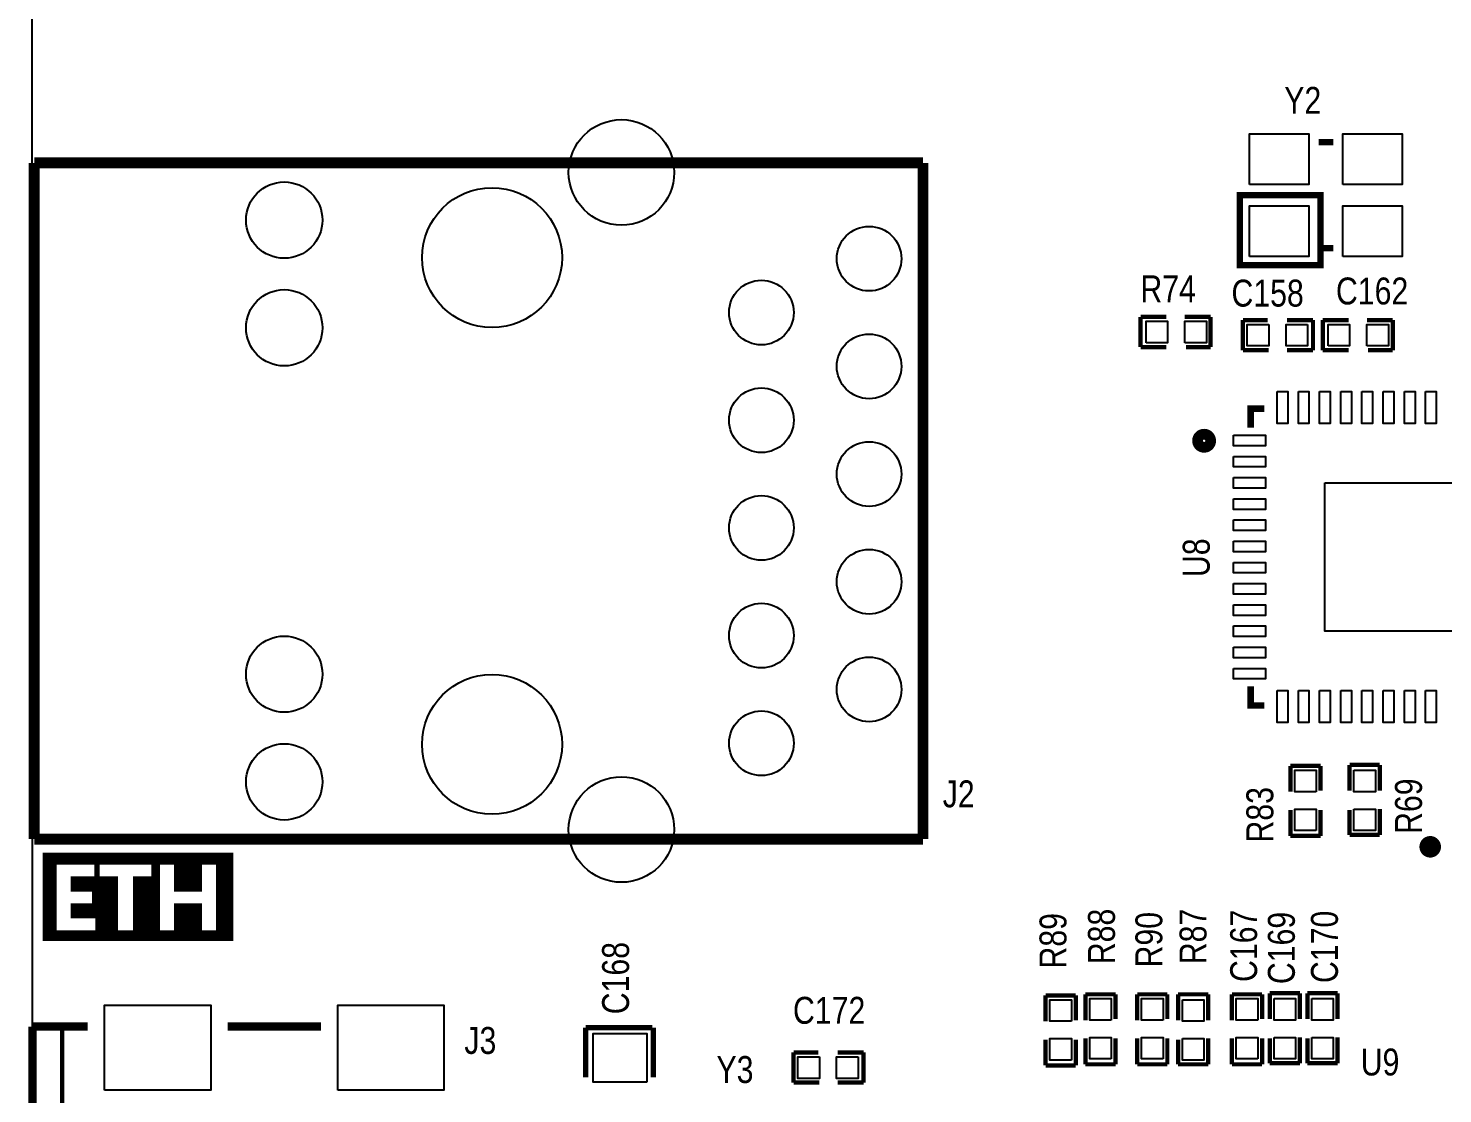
# Model space of a CAD drawing. Extents: x -16 to 114, y 9 to 99.
# Drawn here: x -16.29 to 17.06, y 42.16 to 67.29 of the extents above; entities that cross this region are included whole.
import ezdxf

# ---------------------------------------------------------------- set-up
doc = ezdxf.new("R2010")
doc.units = 0
for name, color, linetype in [('BG_OUTLINE', 3, 'CONTINUOUS'), ('MA_PEN3', 5, 'CONTINUOUS'), ('PG_SILKSCREEN_TOP', 6, 'CONTINUOUS'), ('PIN_TOP', 7, 'CONTINUOUS'), ('RD_SILKSCREEN_TOP', 8, 'CONTINUOUS')]:
    doc.layers.add(name, color=color, linetype=linetype)

msp = doc.modelspace()

# ---------------------------------------------------------------- linework, layer by layer
at = {"layer": 'BG_OUTLINE'}
msp.add_lwpolyline([(-13.134086, 99.189794), (110.731046, 99.189794, -0.414215), (113.79708, 96.12376), (113.799874, 12.17676), (113.79708, 12.263374, -0.41422), (110.731046, 9.19734), (-13.22832, 9.19734), (-13.12672, 9.20496, -0.414214), (-16.192754, 12.270994), (-16.20012, 96.12376, -0.414215)], format="xyb", close=True, dxfattribs=at)
at = {"layer": 'MA_PEN3', "const_width": 0.0254}
for points in [[(-15.9512, 47.8282), (-11.4554, 47.8282)], [(-15.9512, 47.8028), (-11.4554, 47.8028)], [(-15.9512, 47.7774), (-11.4554, 47.7774)], [(-15.9512, 47.752), (-11.4554, 47.752)], [(-15.9512, 47.7266), (-11.4554, 47.7266)], [(-15.9512, 47.7012), (-11.4554, 47.7012)], [(-15.9512, 47.6758), (-11.4554, 47.6758)], [(-15.9512, 47.6504), (-11.4554, 47.6504)], [(-15.9512, 47.625), (-11.4554, 47.625)], [(-15.9512, 47.5996), (-11.4554, 47.5996)], [(-15.9512, 47.5742), (-11.4554, 47.5742)], [(-15.9512, 47.5488), (-15.621, 47.5488)], [(-15.9512, 47.5234), (-15.621, 47.5234)], [(-15.9512, 47.498), (-15.621, 47.498)], [(-15.9512, 47.4726), (-15.621, 47.4726)], [(-15.9512, 47.4472), (-15.621, 47.4472)], [(-15.9512, 47.4218), (-15.621, 47.4218)], [(-15.9512, 47.3964), (-15.621, 47.3964)], [(-15.9512, 47.371), (-15.621, 47.371)], [(-15.9512, 47.3456), (-15.621, 47.3456)], [(-14.732, 47.5488), (-14.605, 47.5488)], [(-14.732, 47.5234), (-14.605, 47.5234)], [(-14.732, 47.498), (-14.605, 47.498)], [(-14.732, 47.4726), (-14.605, 47.4726)], [(-14.732, 47.4472), (-14.605, 47.4472)], [(-14.732, 47.4218), (-14.605, 47.4218)], [(-14.732, 47.3964), (-14.605, 47.3964)], [(-14.732, 47.371), (-14.605, 47.371)], [(-14.732, 47.3456), (-14.605, 47.3456)], [(-13.3858, 47.5488), (-13.1826, 47.5488)], [(-13.3858, 47.5234), (-13.1826, 47.5234)], [(-13.3858, 47.498), (-13.1826, 47.498)], [(-13.3858, 47.4726), (-13.1826, 47.4726)], [(-13.3858, 47.4472), (-13.1826, 47.4472)], [(-13.3858, 47.4218), (-13.1826, 47.4218)], [(-13.3858, 47.3964), (-13.1826, 47.3964)], [(-13.3858, 47.371), (-13.1826, 47.371)], [(-13.3858, 47.3456), (-13.1826, 47.3456)], [(-12.8524, 47.5488), (-12.192, 47.5488)], [(-12.8524, 47.5234), (-12.192, 47.5234)], [(-12.8524, 47.498), (-12.192, 47.498)], [(-12.8524, 47.4726), (-12.192, 47.4726)], [(-12.8524, 47.4472), (-12.192, 47.4472)], [(-12.8524, 47.4218), (-12.192, 47.4218)], [(-12.8524, 47.3964), (-12.192, 47.3964)], [(-12.8524, 47.371), (-12.192, 47.371)], [(-12.8524, 47.3456), (-12.192, 47.3456)], [(-11.8618, 47.5488), (-11.4554, 47.5488)], [(-11.8618, 47.5234), (-11.4554, 47.5234)], [(-11.8618, 47.498), (-11.4554, 47.498)], [(-11.8618, 47.4726), (-11.4554, 47.4726)], [(-11.8618, 47.4472), (-11.4554, 47.4472)], [(-11.8618, 47.4218), (-11.4554, 47.4218)], [(-11.8618, 47.3964), (-11.4554, 47.3964)], [(-11.8618, 47.371), (-11.4554, 47.371)], [(-11.8618, 47.3456), (-11.4554, 47.3456)], [(-15.9512, 47.3202), (-15.621, 47.3202)], [(-15.9512, 47.2948), (-15.621, 47.2948)], [(-15.9512, 47.2694), (-15.621, 47.2694)], [(-15.9512, 47.244), (-15.621, 47.244)], [(-15.9512, 47.2186), (-15.621, 47.2186)], [(-15.9512, 47.1932), (-15.621, 47.1932)], [(-15.9512, 47.1678), (-15.621, 47.1678)], [(-15.9512, 47.1424), (-15.621, 47.1424)], [(-15.9512, 47.117), (-15.621, 47.117)], [(-15.9512, 47.0916), (-15.621, 47.0916)], [(-15.9512, 47.0662), (-15.621, 47.0662)], [(-15.9512, 47.0408), (-15.621, 47.0408)], [(-15.9512, 47.0154), (-15.621, 47.0154)], [(-15.2908, 47.2694), (-14.1732, 47.2694)], [(-15.2908, 47.244), (-14.1732, 47.244)], [(-15.2908, 47.2186), (-14.1732, 47.2186)], [(-15.2908, 47.1932), (-14.1732, 47.1932)], [(-15.2908, 47.1678), (-14.1732, 47.1678)], [(-15.2908, 47.1424), (-14.1732, 47.1424)], [(-15.2908, 47.117), (-14.1732, 47.117)], [(-15.2908, 47.0916), (-14.1732, 47.0916)], [(-15.2908, 47.0662), (-14.1732, 47.0662)], [(-15.2908, 47.0408), (-14.1732, 47.0408)], [(-15.2908, 47.0154), (-14.1732, 47.0154)], [(-14.732, 47.3202), (-14.605, 47.3202)], [(-14.732, 47.2948), (-14.605, 47.2948)], [(-13.8176, 47.2694), (-13.1826, 47.2694)], [(-13.8176, 47.244), (-13.1826, 47.244)], [(-13.8176, 47.2186), (-13.1826, 47.2186)], [(-13.8176, 47.1932), (-13.1826, 47.1932)], [(-13.8176, 47.1678), (-13.1826, 47.1678)], [(-13.8176, 47.1424), (-13.1826, 47.1424)], [(-13.8176, 47.117), (-13.1826, 47.117)], [(-13.8176, 47.0916), (-13.1826, 47.0916)], [(-13.8176, 47.0662), (-13.1826, 47.0662)], [(-13.8176, 47.0408), (-13.1826, 47.0408)], [(-13.8176, 47.0154), (-13.1826, 47.0154)], [(-13.3858, 47.3202), (-13.1826, 47.3202)], [(-13.3858, 47.2948), (-13.1826, 47.2948)], [(-12.8524, 47.3202), (-12.192, 47.3202)], [(-12.8524, 47.2948), (-12.192, 47.2948)], [(-12.8524, 47.2694), (-12.192, 47.2694)], [(-12.8524, 47.244), (-12.192, 47.244)], [(-12.8524, 47.2186), (-12.192, 47.2186)], [(-12.8524, 47.1932), (-12.192, 47.1932)], [(-12.8524, 47.1678), (-12.192, 47.1678)], [(-12.8524, 47.1424), (-12.192, 47.1424)], [(-12.8524, 47.117), (-12.192, 47.117)], [(-12.8524, 47.0916), (-12.192, 47.0916)], [(-12.8524, 47.0662), (-12.192, 47.0662)], [(-12.8524, 47.0408), (-12.192, 47.0408)], [(-12.8524, 47.0154), (-12.192, 47.0154)], [(-11.8618, 47.3202), (-11.4554, 47.3202)], [(-11.8618, 47.2948), (-11.4554, 47.2948)], [(-11.8618, 47.2694), (-11.4554, 47.2694)], [(-11.8618, 47.244), (-11.4554, 47.244)], [(-11.8618, 47.2186), (-11.4554, 47.2186)], [(-11.8618, 47.1932), (-11.4554, 47.1932)], [(-11.8618, 47.1678), (-11.4554, 47.1678)], [(-11.8618, 47.1424), (-11.4554, 47.1424)], [(-11.8618, 47.117), (-11.4554, 47.117)], [(-11.8618, 47.0916), (-11.4554, 47.0916)], [(-11.8618, 47.0662), (-11.4554, 47.0662)], [(-11.8618, 47.0408), (-11.4554, 47.0408)], [(-11.8618, 47.0154), (-11.4554, 47.0154)], [(-15.9512, 46.99), (-15.621, 46.99)], [(-15.9512, 46.9646), (-15.621, 46.9646)], [(-15.9512, 46.9392), (-15.621, 46.9392)], [(-15.9512, 46.9138), (-15.621, 46.9138)], [(-15.9512, 46.8884), (-15.621, 46.8884)], [(-15.9512, 46.863), (-15.621, 46.863)], [(-15.9512, 46.8376), (-15.621, 46.8376)], [(-15.9512, 46.8122), (-15.621, 46.8122)], [(-15.9512, 46.7868), (-15.621, 46.7868)], [(-15.9512, 46.7614), (-15.621, 46.7614)], [(-15.9512, 46.736), (-15.621, 46.736)], [(-15.9512, 46.7106), (-15.621, 46.7106)], [(-15.9512, 46.6852), (-15.621, 46.6852)], [(-15.2908, 46.99), (-14.1732, 46.99)], [(-15.2908, 46.9646), (-14.1732, 46.9646)], [(-15.2908, 46.9392), (-14.1732, 46.9392)], [(-14.7828, 46.9138), (-14.1732, 46.9138)], [(-14.7828, 46.8884), (-14.1732, 46.8884)], [(-14.7828, 46.863), (-14.1732, 46.863)], [(-14.7828, 46.8376), (-14.1732, 46.8376)], [(-14.7828, 46.8122), (-14.1732, 46.8122)], [(-14.7828, 46.7868), (-14.1732, 46.7868)], [(-14.7828, 46.7614), (-14.1732, 46.7614)], [(-14.7828, 46.736), (-14.1732, 46.736)], [(-14.7828, 46.7106), (-14.1732, 46.7106)], [(-14.7828, 46.6852), (-14.1732, 46.6852)], [(-13.8176, 46.99), (-13.1826, 46.99)], [(-13.8176, 46.9646), (-13.1826, 46.9646)], [(-13.8176, 46.9392), (-13.1826, 46.9392)], [(-13.8176, 46.9138), (-13.1826, 46.9138)], [(-13.8176, 46.8884), (-13.1826, 46.8884)], [(-13.8176, 46.863), (-13.1826, 46.863)], [(-13.8176, 46.8376), (-13.1826, 46.8376)], [(-13.8176, 46.8122), (-13.1826, 46.8122)], [(-13.8176, 46.7868), (-13.1826, 46.7868)], [(-13.8176, 46.7614), (-13.1826, 46.7614)], [(-13.8176, 46.736), (-13.1826, 46.736)], [(-13.8176, 46.7106), (-13.1826, 46.7106)], [(-13.8176, 46.6852), (-13.1826, 46.6852)], [(-12.8524, 46.99), (-12.192, 46.99)], [(-12.8524, 46.9646), (-12.192, 46.9646)], [(-12.8524, 46.9392), (-12.192, 46.9392)], [(-11.8618, 46.99), (-11.4554, 46.99)], [(-11.8618, 46.9646), (-11.4554, 46.9646)], [(-11.8618, 46.9392), (-11.4554, 46.9392)], [(-11.8618, 46.9138), (-11.4554, 46.9138)], [(-11.8618, 46.8884), (-11.4554, 46.8884)], [(-11.8618, 46.863), (-11.4554, 46.863)], [(-11.8618, 46.8376), (-11.4554, 46.8376)], [(-11.8618, 46.8122), (-11.4554, 46.8122)], [(-11.8618, 46.7868), (-11.4554, 46.7868)], [(-11.8618, 46.7614), (-11.4554, 46.7614)], [(-11.8618, 46.736), (-11.4554, 46.736)], [(-11.8618, 46.7106), (-11.4554, 46.7106)], [(-11.8618, 46.6852), (-11.4554, 46.6852)], [(-15.9512, 46.6598), (-15.621, 46.6598)], [(-15.9512, 46.6344), (-15.621, 46.6344)], [(-15.9512, 46.609), (-15.621, 46.609)], [(-15.9512, 46.5836), (-15.621, 46.5836)], [(-15.9512, 46.5582), (-15.621, 46.5582)], [(-15.9512, 46.5328), (-15.621, 46.5328)], [(-15.9512, 46.5074), (-15.621, 46.5074)], [(-15.9512, 46.482), (-15.621, 46.482)], [(-15.9512, 46.4566), (-15.621, 46.4566)], [(-15.9512, 46.4312), (-15.621, 46.4312)], [(-15.9512, 46.4058), (-15.621, 46.4058)], [(-15.9512, 46.3804), (-15.621, 46.3804)], [(-15.9512, 46.355), (-15.621, 46.355)], [(-15.2908, 46.6344), (-14.1732, 46.6344)], [(-15.2908, 46.609), (-14.1732, 46.609)], [(-15.2908, 46.5836), (-14.1732, 46.5836)], [(-15.2908, 46.5582), (-14.1732, 46.5582)], [(-15.2908, 46.5328), (-14.1732, 46.5328)], [(-15.2908, 46.5074), (-14.1732, 46.5074)], [(-15.2908, 46.482), (-14.1732, 46.482)], [(-15.2908, 46.4566), (-14.1732, 46.4566)], [(-15.2908, 46.4312), (-14.1732, 46.4312)], [(-15.2908, 46.4058), (-14.1732, 46.4058)], [(-15.2908, 46.3804), (-14.1732, 46.3804)], [(-15.2908, 46.355), (-14.1732, 46.355)], [(-14.7828, 46.6598), (-14.1732, 46.6598)], [(-13.8176, 46.6598), (-13.1826, 46.6598)], [(-13.8176, 46.6344), (-13.1826, 46.6344)], [(-13.8176, 46.609), (-13.1826, 46.609)], [(-13.8176, 46.5836), (-13.1826, 46.5836)], [(-13.8176, 46.5582), (-13.1826, 46.5582)], [(-13.8176, 46.5328), (-13.1826, 46.5328)], [(-13.8176, 46.5074), (-13.1826, 46.5074)], [(-13.8176, 46.482), (-13.1826, 46.482)], [(-13.8176, 46.4566), (-13.1826, 46.4566)], [(-13.8176, 46.4312), (-13.1826, 46.4312)], [(-13.8176, 46.4058), (-13.1826, 46.4058)], [(-13.8176, 46.3804), (-13.1826, 46.3804)], [(-13.8176, 46.355), (-13.1826, 46.355)], [(-12.8524, 46.6344), (-12.192, 46.6344)], [(-12.8524, 46.609), (-12.192, 46.609)], [(-12.8524, 46.5836), (-12.192, 46.5836)], [(-12.8524, 46.5582), (-12.192, 46.5582)], [(-12.8524, 46.5328), (-12.192, 46.5328)], [(-12.8524, 46.5074), (-12.192, 46.5074)], [(-12.8524, 46.482), (-12.192, 46.482)], [(-12.8524, 46.4566), (-12.192, 46.4566)], [(-12.8524, 46.4312), (-12.192, 46.4312)], [(-12.8524, 46.4058), (-12.192, 46.4058)], [(-12.8524, 46.3804), (-12.192, 46.3804)], [(-12.8524, 46.355), (-12.192, 46.355)], [(-11.8618, 46.6598), (-11.4554, 46.6598)], [(-11.8618, 46.6344), (-11.4554, 46.6344)], [(-11.8618, 46.609), (-11.4554, 46.609)], [(-11.8618, 46.5836), (-11.4554, 46.5836)], [(-11.8618, 46.5582), (-11.4554, 46.5582)], [(-11.8618, 46.5328), (-11.4554, 46.5328)], [(-11.8618, 46.5074), (-11.4554, 46.5074)], [(-11.8618, 46.482), (-11.4554, 46.482)], [(-11.8618, 46.4566), (-11.4554, 46.4566)], [(-11.8618, 46.4312), (-11.4554, 46.4312)], [(-11.8618, 46.4058), (-11.4554, 46.4058)], [(-11.8618, 46.3804), (-11.4554, 46.3804)], [(-11.8618, 46.355), (-11.4554, 46.355)], [(-15.9512, 46.3296), (-15.621, 46.3296)], [(-15.9512, 46.3042), (-15.621, 46.3042)], [(-15.9512, 46.2788), (-15.621, 46.2788)], [(-15.9512, 46.2534), (-15.621, 46.2534)], [(-15.9512, 46.228), (-15.621, 46.228)], [(-15.9512, 46.2026), (-15.621, 46.2026)], [(-15.9512, 46.1772), (-15.621, 46.1772)], [(-15.9512, 46.1518), (-15.621, 46.1518)], [(-15.9512, 46.1264), (-15.621, 46.1264)], [(-15.9512, 46.101), (-15.621, 46.101)], [(-15.9512, 46.0756), (-15.621, 46.0756)], [(-15.9512, 46.0502), (-15.621, 46.0502)], [(-15.9512, 46.0248), (-15.621, 46.0248)], [(-15.2908, 46.3296), (-14.1732, 46.3296)], [(-15.2908, 46.3042), (-14.1732, 46.3042)], [(-14.7066, 46.2788), (-14.1732, 46.2788)], [(-14.7066, 46.2534), (-14.1732, 46.2534)], [(-14.7066, 46.228), (-14.1732, 46.228)], [(-14.7066, 46.2026), (-14.1732, 46.2026)], [(-14.7066, 46.1772), (-14.1732, 46.1772)], [(-14.7066, 46.1518), (-14.1732, 46.1518)], [(-14.7066, 46.1264), (-14.1732, 46.1264)], [(-14.7066, 46.101), (-14.1732, 46.101)], [(-14.7066, 46.0756), (-14.1732, 46.0756)], [(-14.7066, 46.0502), (-14.1732, 46.0502)], [(-14.7066, 46.0248), (-14.1732, 46.0248)], [(-13.8176, 46.3296), (-13.1826, 46.3296)], [(-13.8176, 46.3042), (-13.1826, 46.3042)], [(-13.8176, 46.2788), (-13.1826, 46.2788)], [(-13.8176, 46.2534), (-13.1826, 46.2534)], [(-13.8176, 46.228), (-13.1826, 46.228)], [(-13.8176, 46.2026), (-13.1826, 46.2026)], [(-13.8176, 46.1772), (-13.1826, 46.1772)], [(-13.8176, 46.1518), (-13.1826, 46.1518)], [(-13.8176, 46.1264), (-13.1826, 46.1264)], [(-13.8176, 46.101), (-13.1826, 46.101)], [(-13.8176, 46.0756), (-13.1826, 46.0756)], [(-13.8176, 46.0502), (-13.1826, 46.0502)], [(-13.8176, 46.0248), (-13.1826, 46.0248)], [(-12.8524, 46.3296), (-12.192, 46.3296)], [(-12.8524, 46.3042), (-12.192, 46.3042)], [(-12.8524, 46.2788), (-12.192, 46.2788)], [(-12.8524, 46.2534), (-12.192, 46.2534)], [(-12.8524, 46.228), (-12.192, 46.228)], [(-12.8524, 46.2026), (-12.192, 46.2026)], [(-12.8524, 46.1772), (-12.192, 46.1772)], [(-12.8524, 46.1518), (-12.192, 46.1518)], [(-12.8524, 46.1264), (-12.192, 46.1264)], [(-12.8524, 46.101), (-12.192, 46.101)], [(-12.8524, 46.0756), (-12.192, 46.0756)], [(-12.8524, 46.0502), (-12.192, 46.0502)], [(-12.8524, 46.0248), (-12.192, 46.0248)], [(-11.8618, 46.3296), (-11.4554, 46.3296)], [(-11.8618, 46.3042), (-11.4554, 46.3042)], [(-11.8618, 46.2788), (-11.4554, 46.2788)], [(-11.8618, 46.2534), (-11.4554, 46.2534)], [(-11.8618, 46.228), (-11.4554, 46.228)], [(-11.8618, 46.2026), (-11.4554, 46.2026)], [(-11.8618, 46.1772), (-11.4554, 46.1772)], [(-11.8618, 46.1518), (-11.4554, 46.1518)], [(-11.8618, 46.1264), (-11.4554, 46.1264)], [(-11.8618, 46.101), (-11.4554, 46.101)], [(-11.8618, 46.0756), (-11.4554, 46.0756)], [(-11.8618, 46.0502), (-11.4554, 46.0502)], [(-11.8618, 46.0248), (-11.4554, 46.0248)], [(-15.9512, 45.9994), (-11.4554, 45.9994)], [(-15.9512, 45.974), (-11.4554, 45.974)], [(-15.9512, 45.9486), (-11.4554, 45.9486)], [(-15.9512, 45.9232), (-11.4554, 45.9232)], [(-15.9512, 45.8978), (-11.4554, 45.8978)], [(-15.9512, 45.8724), (-11.4554, 45.8724)], [(-15.9512, 45.847), (-11.4554, 45.847)], [(-15.9512, 45.8216), (-11.4554, 45.8216)], [(-15.9512, 45.7962), (-11.4554, 45.7962)], [(-15.9512, 45.7708), (-11.4554, 45.7708)]]:
    msp.add_lwpolyline(points, dxfattribs=at)
at = {"layer": 'PG_SILKSCREEN_TOP'}
for points, const_width in [([(14.132306, 64.600074), (14.478254, 64.600074)], 0.1524), ([(-16.149574, 64.11341), (-16.149574, 48.16221)], 0.254), ([(4.805426, 64.11341), (-16.149574, 64.11341)], 0.254), ([(4.805426, 48.16221), (4.805426, 64.11341)], 0.254), ([(14.478254, 62.100206), (14.132306, 62.100206)], 0.1524), ([(9.93648, 60.47994), (9.93648, 59.76874)], 0.1016), ([(9.93648, 60.47994), (10.54608, 60.47994)], 0.1016), ([(10.97788, 60.47994), (11.58748, 60.47994)], 0.1016), ([(11.58748, 60.47994), (11.58748, 59.76874)], 0.1016), ([(12.34948, 59.69254), (12.34948, 60.40374)], 0.1016), ([(12.34948, 60.40374), (12.93368, 60.40374)], 0.1016), ([(14.00048, 60.40374), (13.39088, 60.40374)], 0.1016), ([(14.00048, 59.69254), (14.00048, 60.40374)], 0.1016), ([(14.22908, 60.40374), (14.83868, 60.40374)], 0.1016), ([(14.22908, 60.40374), (14.22908, 59.69254)], 0.1016), ([(15.27048, 60.40374), (15.88008, 60.40374)], 0.1016), ([(15.88008, 60.40374), (15.88008, 59.69254)], 0.1016), ([(9.93648, 59.76874), (10.54608, 59.76874)], 0.1016), ([(11.58748, 59.76874), (11.00328, 59.76874)], 0.1016), ([(12.95908, 59.69254), (12.34948, 59.69254)], 0.1016), ([(14.00048, 59.69254), (13.39088, 59.69254)], 0.1016), ([(14.22908, 59.69254), (14.83868, 59.69254)], 0.1016), ([(15.88008, 59.69254), (15.29588, 59.69254)], 0.1016), ([(12.530582, 57.863232), (12.530582, 58.315352), (12.855702, 58.315352)], 0.1524), ([(12.855702, 51.315112), (12.530582, 51.315112), (12.530582, 51.767232)], 0.1524), ([(13.46708, 49.88814), (14.17828, 49.88814)], 0.1016), ([(13.46708, 49.27854), (13.46708, 49.88814)], 0.1016), ([(14.17828, 49.88814), (14.17828, 49.30394)], 0.1016), ([(15.57528, 49.91354), (14.86408, 49.91354)], 0.1016), ([(14.86408, 49.91354), (14.86408, 49.30394)], 0.1016), ([(15.57528, 49.91354), (15.57528, 49.30394)], 0.1016), ([(13.46708, 48.23714), (13.46708, 48.84674)], 0.1016), ([(14.17828, 48.23714), (14.17828, 48.84674)], 0.1016), ([(14.86408, 48.26254), (14.86408, 48.84674)], 0.1016), ([(15.57528, 48.87214), (15.57528, 48.26254)], 0.1016), ([(-16.149574, 48.16221), (4.805426, 48.16221)], 0.254), ([(13.46708, 48.23714), (14.17828, 48.23714)], 0.1016), ([(15.57528, 48.26254), (14.86408, 48.26254)], 0.1016), ([(7.6962, 44.4754), (8.4074, 44.4754)], 0.1016), ([(7.6962, 43.8658), (7.6962, 44.4754)], 0.1016), ([(8.4074, 44.4754), (8.4074, 43.8912)], 0.1016), ([(8.636, 44.5008), (9.3472, 44.5008)], 0.1016), ([(8.636, 43.8912), (8.636, 44.5008)], 0.1016), ([(9.3472, 44.5008), (9.3472, 43.9166)], 0.1016), ([(9.8552, 44.5008), (10.5664, 44.5008)], 0.1016), ([(9.8552, 43.8912), (9.8552, 44.5008)], 0.1016), ([(10.5664, 44.5008), (10.5664, 43.9166)], 0.1016), ([(11.5316, 44.5008), (10.8204, 44.5008)], 0.1016), ([(10.8204, 44.5008), (10.8204, 43.8912)], 0.1016), ([(11.5316, 44.5008), (11.5316, 43.8912)], 0.1016), ([(12.0904, 43.8912), (12.0904, 44.5008)], 0.1016), ([(12.0904, 44.5008), (12.8016, 44.5008)], 0.1016), ([(12.8016, 44.5008), (12.8016, 43.9166)], 0.1016), ([(12.9794, 44.5262), (12.9794, 43.9166)], 0.1016), ([(13.6906, 44.5262), (12.9794, 44.5262)], 0.1016), ([(13.6906, 44.5262), (13.6906, 43.9166)], 0.1016), ([(13.8684, 44.5262), (13.8684, 43.9166)], 0.1016), ([(14.5796, 44.5262), (13.8684, 44.5262)], 0.1016), ([(14.5796, 44.5262), (14.5796, 43.9166)], 0.1016), ([(-16.18869, 43.742102), (-16.18869, 33.842198)], 0.199898), ([(-14.888718, 43.742102), (-16.18869, 43.742102)], 0.199898), ([(-15.488666, 33.842198), (-15.488666, 43.742102)], 0.100076), ([(-9.388602, 43.742102), (-11.58875, 43.742102)], 0.199898), ([(-3.1496, 42.545), (-3.1496, 43.7134)], 0.127), ([(-3.1496, 43.7134), (-1.5748, 43.7134)], 0.127), ([(-1.5494, 43.7134), (-1.5494, 42.545)], 0.127), ([(7.6962, 42.8244), (7.6962, 43.434)], 0.1016), ([(8.4074, 42.8244), (8.4074, 43.434)], 0.1016), ([(8.636, 42.8498), (8.636, 43.4594)], 0.1016), ([(9.3472, 42.8498), (9.3472, 43.4594)], 0.1016), ([(9.8552, 42.8498), (9.8552, 43.4594)], 0.1016), ([(10.5664, 42.8498), (10.5664, 43.4594)], 0.1016), ([(10.8204, 42.8498), (10.8204, 43.434)], 0.1016), ([(11.5316, 43.4594), (11.5316, 42.8498)], 0.1016), ([(12.0904, 42.8498), (12.0904, 43.4594)], 0.1016), ([(12.8016, 42.8498), (12.8016, 43.4594)], 0.1016), ([(12.9794, 42.8752), (12.9794, 43.4594)], 0.1016), ([(13.6906, 43.4848), (13.6906, 42.8752)], 0.1016), ([(13.8684, 42.8752), (13.8684, 43.4594)], 0.1016), ([(14.5796, 43.4848), (14.5796, 42.8752)], 0.1016), ([(1.7526, 42.418), (1.7526, 43.1292)], 0.1016), ([(1.7526, 43.1292), (2.3368, 43.1292)], 0.1016), ([(3.4036, 43.1292), (2.794, 43.1292)], 0.1016), ([(3.4036, 42.418), (3.4036, 43.1292)], 0.1016), ([(7.6962, 42.8244), (8.4074, 42.8244)], 0.1016), ([(8.636, 42.8498), (9.3472, 42.8498)], 0.1016), ([(9.8552, 42.8498), (10.5664, 42.8498)], 0.1016), ([(11.5316, 42.8498), (10.8204, 42.8498)], 0.1016), ([(12.0904, 42.8498), (12.8016, 42.8498)], 0.1016), ([(13.6906, 42.8752), (12.9794, 42.8752)], 0.1016), ([(14.5796, 42.8752), (13.8684, 42.8752)], 0.1016), ([(2.3622, 42.418), (1.7526, 42.418)], 0.1016), ([(3.4036, 42.418), (2.794, 42.418)], 0.1016)]:
    msp.add_lwpolyline(points, dxfattribs=dict(at, const_width=const_width))
at = {"layer": 'PG_SILKSCREEN_TOP', "const_width": 0.1524}
msp.add_lwpolyline([(12.40028, 63.35014), (14.17828, 63.35014), (14.17828, 61.69914), (12.27328, 61.69914), (12.27328, 63.35014)], close=True, dxfattribs=at)
at = {"layer": 'PG_SILKSCREEN_TOP', "const_width": 0.254}
for points in [[(11.587734, 57.558432, 1), (11.278938, 57.55856, 1)], [(16.891, 47.9806, 1), (16.63676, 47.980728, 1)]]:
    msp.add_lwpolyline(points, format="xyb", close=True, dxfattribs=at)
at = {"layer": 'PIN_TOP'}
for points in [[(12.506706, 63.603124), (12.506706, 64.796924), (13.903706, 64.796924), (13.903706, 63.603124)], [(14.706854, 63.603124), (14.706854, 64.796924), (16.103854, 64.796924), (16.103854, 63.603124)], [(12.506706, 61.903356), (12.506706, 63.097156), (13.903706, 63.097156), (13.903706, 61.903356)], [(14.706854, 61.903356), (14.706854, 63.097156), (16.103854, 63.097156), (16.103854, 61.903356)], [(10.06348, 59.87034), (10.06348, 60.37834), (10.57148, 60.37834), (10.57148, 59.87034)], [(10.97788, 59.87034), (10.97788, 60.37834), (11.48588, 60.37834), (11.48588, 59.87034)], [(12.95908, 60.30214), (12.95908, 59.79414), (12.45108, 59.79414), (12.45108, 60.30214)], [(13.87348, 60.30214), (13.87348, 59.79414), (13.36548, 59.79414), (13.36548, 60.30214)], [(14.35608, 59.79414), (14.35608, 60.30214), (14.86408, 60.30214), (14.86408, 59.79414)], [(15.27048, 59.79414), (15.27048, 60.30214), (15.77848, 60.30214), (15.77848, 59.79414)], [(13.155676, 58.719212), (13.405612, 58.719212), (13.405612, 57.96534), (13.155676, 57.96534)], [(13.655802, 58.719212), (13.905738, 58.719212), (13.905738, 57.96534), (13.655802, 57.96534)], [(14.155674, 58.719212), (14.40561, 58.719212), (14.40561, 57.96534), (14.155674, 57.96534)], [(14.6558, 58.719212), (14.905736, 58.719212), (14.905736, 57.96534), (14.6558, 57.96534)], [(15.155672, 58.719212), (15.405608, 58.719212), (15.405608, 57.96534), (15.155672, 57.96534)], [(15.655798, 58.719212), (15.905734, 58.719212), (15.905734, 57.96534), (15.655798, 57.96534)], [(16.15567, 58.719212), (16.405606, 58.719212), (16.405606, 57.96534), (16.15567, 57.96534)], [(16.655796, 58.719212), (16.905732, 58.719212), (16.905732, 57.96534), (16.655796, 57.96534)], [(12.126722, 57.690258), (12.880594, 57.690258), (12.880594, 57.440322), (12.126722, 57.440322)], [(12.126722, 57.190132), (12.880594, 57.190132), (12.880594, 56.940196), (12.126722, 56.940196)], [(12.126722, 56.69026), (12.880594, 56.69026), (12.880594, 56.440324), (12.126722, 56.440324)], [(14.280642, 56.565292), (17.780762, 56.565292), (17.780762, 53.065172), (14.280642, 53.065172)], [(12.126722, 56.190134), (12.880594, 56.190134), (12.880594, 55.940198), (12.126722, 55.940198)], [(12.126722, 55.690262), (12.880594, 55.690262), (12.880594, 55.440326), (12.126722, 55.440326)], [(12.126722, 55.190136), (12.880594, 55.190136), (12.880594, 54.9402), (12.126722, 54.9402)], [(12.126722, 54.690264), (12.880594, 54.690264), (12.880594, 54.440328), (12.126722, 54.440328)], [(12.126722, 54.190138), (12.880594, 54.190138), (12.880594, 53.940202), (12.126722, 53.940202)], [(12.126722, 53.690266), (12.880594, 53.690266), (12.880594, 53.44033), (12.126722, 53.44033)], [(12.126722, 53.19014), (12.880594, 53.19014), (12.880594, 52.940204), (12.126722, 52.940204)], [(12.126722, 52.690268), (12.880594, 52.690268), (12.880594, 52.440332), (12.126722, 52.440332)], [(12.126722, 52.190142), (12.880594, 52.190142), (12.880594, 51.940206), (12.126722, 51.940206)], [(13.155676, 51.665124), (13.405612, 51.665124), (13.405612, 50.911252), (13.155676, 50.911252)], [(13.655802, 51.665124), (13.905738, 51.665124), (13.905738, 50.911252), (13.655802, 50.911252)], [(14.155674, 51.665124), (14.40561, 51.665124), (14.40561, 50.911252), (14.155674, 50.911252)], [(14.6558, 51.665124), (14.905736, 51.665124), (14.905736, 50.911252), (14.6558, 50.911252)], [(15.155672, 51.665124), (15.405608, 51.665124), (15.405608, 50.911252), (15.155672, 50.911252)], [(15.655798, 51.665124), (15.905734, 51.665124), (15.905734, 50.911252), (15.655798, 50.911252)], [(16.15567, 51.665124), (16.405606, 51.665124), (16.405606, 50.911252), (16.15567, 50.911252)], [(16.655796, 51.665124), (16.905732, 51.665124), (16.905732, 50.911252), (16.655796, 50.911252)], [(14.07668, 49.27854), (13.56868, 49.27854), (13.56868, 49.78654), (14.07668, 49.78654)], [(14.96568, 49.78654), (15.47368, 49.78654), (15.47368, 49.27854), (14.96568, 49.27854)], [(14.07668, 48.36414), (13.56868, 48.36414), (13.56868, 48.87214), (14.07668, 48.87214)], [(14.96568, 48.87214), (15.47368, 48.87214), (15.47368, 48.36414), (14.96568, 48.36414)], [(8.3058, 43.8658), (7.7978, 43.8658), (7.7978, 44.3738), (8.3058, 44.3738)], [(9.2456, 43.8912), (8.7376, 43.8912), (8.7376, 44.3992), (9.2456, 44.3992)], [(10.4648, 43.8912), (9.9568, 43.8912), (9.9568, 44.3992), (10.4648, 44.3992)], [(10.922, 44.3738), (11.43, 44.3738), (11.43, 43.8658), (10.922, 43.8658)], [(12.7, 43.8912), (12.192, 43.8912), (12.192, 44.3992), (12.7, 44.3992)], [(13.081, 44.3992), (13.589, 44.3992), (13.589, 43.8912), (13.081, 43.8912)], [(13.97, 44.3992), (14.478, 44.3992), (14.478, 43.8912), (13.97, 43.8912)], [(-14.488795, 42.242232), (-14.488795, 44.242228), (-11.988673, 44.242228), (-11.988673, 42.242232)], [(-8.988679, 42.242232), (-8.988679, 44.242228), (-6.488557, 44.242228), (-6.488557, 42.242232)], [(-1.7018, 42.4307), (-2.9718, 42.4307), (-2.9718, 43.5737), (-1.7018, 43.5737)], [(8.3058, 42.9514), (7.7978, 42.9514), (7.7978, 43.4594), (8.3058, 43.4594)], [(9.2456, 42.9768), (8.7376, 42.9768), (8.7376, 43.4848), (9.2456, 43.4848)], [(10.4648, 42.9768), (9.9568, 42.9768), (9.9568, 43.4848), (10.4648, 43.4848)], [(10.922, 43.4594), (11.43, 43.4594), (11.43, 42.9514), (10.922, 42.9514)], [(12.7, 42.9768), (12.192, 42.9768), (12.192, 43.4848), (12.7, 43.4848)], [(13.081, 43.4848), (13.589, 43.4848), (13.589, 42.9768), (13.081, 42.9768)], [(13.97, 43.4848), (14.478, 43.4848), (14.478, 42.9768), (13.97, 42.9768)], [(2.3622, 43.0276), (2.3622, 42.5196), (1.8542, 42.5196), (1.8542, 43.0276)], [(3.2766, 43.0276), (3.2766, 42.5196), (2.7686, 42.5196), (2.7686, 43.0276)]]:
    msp.add_lwpolyline(points, close=True, dxfattribs=at)
for centre, radius in [((-2.304542, 63.887604), 1.2446), ((-10.254488, 62.762638), 0.900049), ((-5.354574, 61.877702), 1.649984), ((3.535426, 61.85281), 0.762), ((-10.254488, 60.222638), 0.900049), ((0.995426, 60.58281), 0.762), ((3.535426, 59.31281), 0.762), ((0.995426, 58.04281), 0.762), ((3.535426, 56.77281), 0.762), ((0.995426, 55.50281), 0.762), ((3.535426, 54.23281), 0.762), ((0.995426, 52.96281), 0.762), ((-10.254488, 52.052728), 0.900049), ((3.535426, 51.69281), 0.762), ((-5.354574, 50.397664), 1.649984), ((0.995426, 50.42281), 0.762), ((-10.254488, 49.512728), 0.900049), ((-2.304542, 48.387762), 1.2446)]:
    msp.add_circle(centre, radius, dxfattribs=at)

# ---------------------------------------------------------------- texts
at = {"layer": 'RD_SILKSCREEN_TOP', "width": 0.84}
for s, p in [('Y2', (13.3223, 65.269618)), ('R74', (9.9314, 60.824618)), ('C158', (12.0777, 60.723018)), ('C162', (14.5415, 60.773564)), ('J2', (5.2705, 48.911764)), ('C172', (1.7399, 43.806618)), ('J3', (-6.0071, 43.095418)), ('Y3', (-0.0635, 42.409618)), ('U9', (15.1257, 42.587418))]:
    msp.add_text(s, height=0.635, dxfattribs=at).set_placement(p)
for s, p in [('U8', (11.565382, 54.3433)), ('R83', (13.064236, 48.0822)), ('R69', (16.569182, 48.2854)), ('R89', (8.187436, 45.1104)), ('R88', (9.330436, 45.212)), ('R90', (10.448036, 45.1358)), ('R87', (11.489182, 45.212)), ('C167', (12.683236, 44.7929)), ('C169', (13.571982, 44.7421)), ('C170', (14.588236, 44.7675)), ('C168', (-2.125218, 44.0309))]:
    msp.add_text(s, height=0.635, rotation=90, dxfattribs=at).set_placement(p)

doc.saveas('drawing.dxf')
